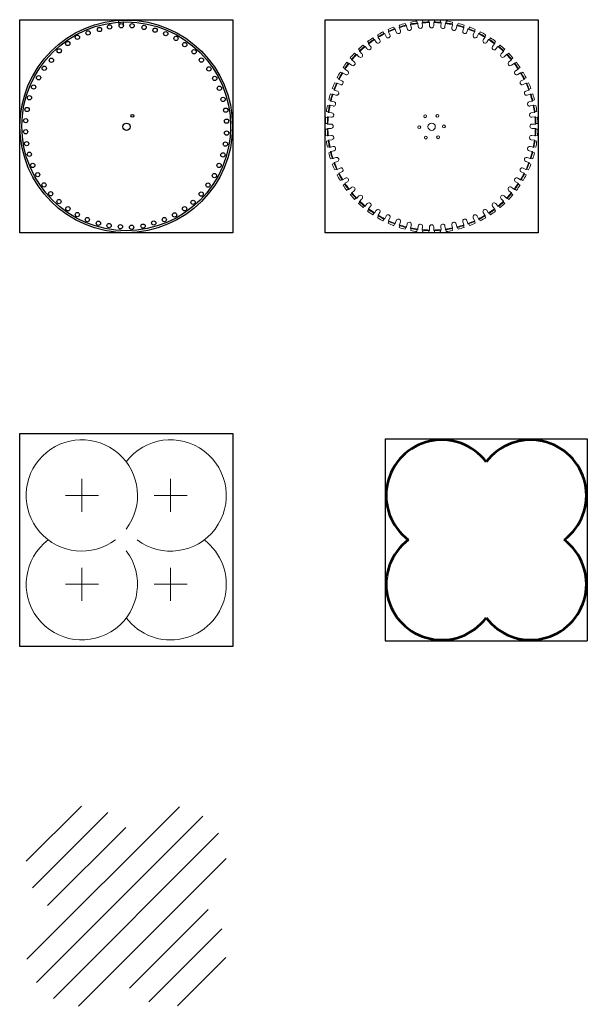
# Model space of a CAD drawing. Header units: millimetres. Extents: x 1484 to 3387, y -459 to 979.
# Drawn here: x 2612 to 3387, y -367 to 979 of the extents above; entities that cross this region are included whole.
import ezdxf

# ---------------------------------------------------------------- set-up
doc = ezdxf.new("R2010")
doc.units = ezdxf.units.MM
doc.layers.add('ff', color=7, linetype='Continuous', plot=False)
picture_1 = doc.add_image_def('image1.jpg', size_in_pixel=(1199, 1200))

msp = doc.modelspace()

# ---------------------------------------------------------------- hatches: boundary and pattern name
at = {"lineweight": 25, "true_color": 0x00aaa7}
h = msp.add_hatch(dxfattribs=at)
h.set_pattern_fill('ANSI31', color=134, scale=10)
h.set_pattern_definition([(45, (0, -500), (-22.45064, 22.45064), [])])
h.paths.add_polyline_path([(2757.3, -124.1, -0.335401), (2757.3, -215.8, -0.335401), (2757.3, -124.1, 1.148686), (2650.9, -230.6, -0.335401), (2742.5, -230.6, -0.335401), (2650.9, -230.6, 1.148686), (2757.3, -337, -0.335401), (2757.3, -245.4, -0.335401), (2757.3, -337, 1.148686), (2863.8, -230.6, -0.335401), (2772.1, -230.6, -0.335401), (2863.8, -230.6, 1.148686)])
h.paths.add_polyline_path([(2757.3, -124.1, 0.335401), (2757.3, -215.8, 0.335401)], flags=17)
h.paths.add_polyline_path([(2650.9, -230.6, 0.335401), (2742.5, -230.6, 0.335401)], flags=17)
h.paths.add_polyline_path([(2757.3, -245.4, 0.335401), (2757.3, -337, 0.335401)], flags=17)
h.paths.add_polyline_path([(2863.8, -230.6, 0.335401), (2772.1, -230.6, 0.335401)], flags=17)

# ---------------------------------------------------------------- linework, layer by layer
at = {"color": 1}
for points in [[(2747, 976), (2747, 979)], [(2747.5, 971.1), (2747.5, 975.5)], [(2753.4, 971.1), (2753.4, 975.5)]]:
    msp.add_lwpolyline(points, dxfattribs=at)
at = {"color": 122, "lineweight": 9, "true_color": 0x16e0a3}
for points in [[(3129.9, 972), (3130.7, 969.5)], [(3138.1, 974.3), (3138.8, 971.9)], [(3140.7, 967.1), (3139.8, 971.2)], [(3146.5, 968.4), (3145.5, 972.5)], [(3145.7, 976), (3146.2, 973.6)], [(3154.1, 977.5), (3154.4, 975)], [(3155.9, 970), (3155.4, 974.2)], [(3161.7, 970.6), (3161.2, 974.9)], [(3161.8, 978.3), (3162, 975.8)], [(3170.3, 978.8), (3170.4, 976.3)], [(3171.2, 971.1), (3171.2, 975.4)], [(3177.1, 971.1), (3177.1, 975.4)], [(3178, 978.8), (3177.9, 976.3)], [(3186.5, 978.3), (3186.3, 975.8)], [(3186.6, 970.6), (3187.1, 974.9)], [(3192.4, 970), (3192.9, 974.2)], [(3194.2, 977.5), (3193.9, 975)], [(3201.8, 968.4), (3202.8, 972.5)], [(3202.6, 976), (3202.2, 973.6)], [(3207.6, 967.1), (3208.5, 971.2)], [(3210.2, 974.3), (3209.5, 971.9)], [(3218.4, 971.9), (3217.6, 969.5)], [(3100.3, 958.6), (3101.6, 956.5)], [(3107.8, 962.8), (3108.9, 960.5)], [(3111.9, 956.3), (3110.1, 960.2)], [(3114.7, 966.1), (3115.8, 963.8)], [(3117.2, 958.8), (3115.4, 962.7)], [(3122.6, 969.4), (3123.5, 967)], [(3126, 962.5), (3124.6, 966.5)], [(3131.6, 964.4), (3130.2, 968.5)], [(3216.7, 964.4), (3218.2, 968.5)], [(3222.3, 962.5), (3223.7, 966.5)], [(3225.7, 969.4), (3224.8, 967)], [(3231.1, 958.8), (3232.9, 962.7)], [(3233.6, 966.1), (3232.5, 963.8)], [(3236.4, 956.3), (3238.2, 960.2)], [(3240.5, 962.8), (3239.4, 960.5)], [(3248, 958.6), (3246.7, 956.5)], [(3080.8, 944.8), (3082.4, 942.8)], [(3086.3, 939.4), (3083.6, 942.7)], [(3086.8, 949.6), (3088.3, 947.6)], [(3090.8, 943), (3088.2, 946.4)], [(3093.8, 954.5), (3095.2, 952.4)], [(3098.6, 948.5), (3096.3, 952.2)], [(3103.6, 951.7), (3101.3, 955.3)], [(3244.7, 951.7), (3247, 955.3)], [(3249.7, 948.5), (3252, 952.2)], [(3254.5, 954.5), (3253.1, 952.4)], [(3257.5, 943), (3260.1, 946.4)], [(3261.5, 949.6), (3260, 947.6)], [(3262, 939.4), (3264.7, 942.7)], [(3267.5, 944.8), (3265.9, 942.8)], [(3068.9, 933.6), (3070.8, 931.9)], [(3075, 928.9), (3072, 931.9)], [(3074.4, 939.1), (3076.1, 937.2)], [(3079.1, 933), (3076.1, 936)], [(3269.2, 933), (3272.2, 936)], [(3273.9, 939.1), (3272.2, 937.2)], [(3273.3, 928.9), (3276.3, 931.9)], [(3279.4, 933.6), (3277.5, 931.9)], [(3058.4, 921.2), (3060.4, 919.7)], [(3065, 917.2), (3061.6, 919.8)], [(3063.2, 927.3), (3065.2, 925.6)], [(3068.6, 921.7), (3065.3, 924.4)], [(3279.7, 921.7), (3283, 924.4)], [(3285.1, 927.2), (3283.1, 925.6)], [(3283.3, 917.2), (3286.7, 919.8)], [(3289.9, 921.2), (3287.9, 919.7)], [(3049.4, 907.7), (3051.5, 906.4)], [(3056.4, 904.4), (3052.7, 906.7)], [(3053.5, 914.2), (3055.6, 912.8)], [(3059.5, 909.4), (3055.8, 911.7)], [(3288.8, 909.4), (3292.5, 911.7)], [(3292, 904.4), (3295.6, 906.7)], [(3294.8, 914.2), (3292.7, 912.8)], [(3298.9, 907.7), (3296.8, 906.4)], [(3041.9, 893.3), (3044.2, 892.2)], [(3045.2, 900.2), (3047.5, 899.1)], [(3049.2, 890.8), (3045.3, 892.7)], [(3051.7, 896.1), (3047.9, 897.9)], [(3296.6, 896.1), (3300.4, 897.9)], [(3299.1, 890.8), (3303, 892.7)], [(3303.1, 900.2), (3300.8, 899.1)], [(3306.4, 893.3), (3304.1, 892.2)], [(3036.1, 878.1), (3038.5, 877.3)], [(3038.6, 885.4), (3041, 884.5)], [(3043.6, 876.4), (3039.5, 877.9)], [(3045.5, 882), (3041.5, 883.4)], [(3302.8, 882), (3306.8, 883.4)], [(3304.7, 876.4), (3308.8, 877.9)], [(3309.7, 885.4), (3307.3, 884.5)], [(3312.2, 878.1), (3309.8, 877.3)], [(3032, 862.4), (3034.5, 861.9)], [(3033.7, 869.9), (3036.1, 869.2)], [(3039.7, 861.6), (3035.5, 862.5)], [(3041, 867.3), (3036.8, 868.2)], [(3307.3, 867.3), (3311.5, 868.2)], [(3308.6, 861.6), (3312.8, 862.5)], [(3314.6, 869.9), (3312.2, 869.2)], [(3316.3, 862.3), (3313.8, 861.9)], [(3030.5, 853.9), (3033.1, 853.6)], [(3038.1, 852.1), (3033.8, 852.6)], [(3310.2, 852.1), (3314.5, 852.6)], [(3317.8, 853.9), (3315.3, 853.6)], [(3029.2, 837.7), (3031.7, 837.6)], [(3029.7, 846.3), (3032.2, 846)], [(3036.9, 836.8), (3032.6, 836.8)], [(3037.4, 846.3), (3033.1, 846.8)], [(3310.9, 846.3), (3315.2, 846.8)], [(3311.4, 836.8), (3315.7, 836.8)], [(3318.6, 846.3), (3316.1, 846)], [(3319.1, 837.7), (3316.6, 837.6)], [(3029.2, 830), (3031.7, 830.1)], [(3029.7, 821.5), (3032.2, 821.7)], [(3036.9, 830.9), (3032.6, 830.9)], [(3311.4, 830.9), (3315.7, 830.9)], [(3318.6, 821.5), (3316.1, 821.7)], [(3319.1, 830), (3316.6, 830.1)], [(3030.5, 813.8), (3033.1, 814.1)], [(3037.4, 821.4), (3033.1, 820.9)], [(3038.1, 815.6), (3033.8, 815.1)], [(3310.2, 815.6), (3314.5, 815.1)], [(3310.9, 821.4), (3315.2, 820.9)], [(3317.8, 813.8), (3315.3, 814.1)], [(3032, 805.4), (3034.5, 805.9)], [(3033.7, 797.8), (3036.1, 798.5)], [(3039.7, 806.2), (3035.5, 805.2)], [(3041, 800.5), (3036.8, 799.5)], [(3307.3, 800.5), (3311.5, 799.5)], [(3308.6, 806.2), (3312.8, 805.2)], [(3314.6, 797.8), (3312.2, 798.5)], [(3316.3, 805.4), (3313.8, 805.9)], [(3036.1, 789.6), (3038.5, 790.4)], [(3038.6, 782.3), (3041, 783.2)], [(3043.6, 791.3), (3039.5, 789.9)], [(3045.5, 785.8), (3041.5, 784.3)], [(3302.8, 785.8), (3306.8, 784.3)], [(3304.7, 791.3), (3308.8, 789.9)], [(3309.7, 782.3), (3307.3, 783.2)], [(3312.2, 789.6), (3309.8, 790.4)], [(3041.9, 774.4), (3044.2, 775.5)], [(3045.2, 767.5), (3047.5, 768.6)], [(3049.2, 776.9), (3045.3, 775.1)], [(3051.7, 771.7), (3047.9, 769.8)], [(3296.6, 771.7), (3300.4, 769.8)], [(3299.1, 776.9), (3303, 775.1)], [(3303.1, 767.5), (3300.8, 768.6)], [(3306.4, 774.4), (3304.1, 775.5)], [(3049.4, 760), (3051.5, 761.3)], [(3056.4, 763.3), (3052.7, 761)], [(3053.5, 753.5), (3055.6, 754.9)], [(3059.5, 758.3), (3055.8, 756.1)], [(3288.8, 758.3), (3292.5, 756.1)], [(3292, 763.3), (3295.6, 761)], [(3294.8, 753.5), (3292.7, 754.9)], [(3298.9, 760), (3296.8, 761.3)], [(3058.4, 746.5), (3060.4, 748)], [(3065, 750.5), (3061.6, 747.9)], [(3063.2, 740.5), (3065.2, 742.1)], [(3068.6, 746), (3065.3, 743.3)], [(3279.7, 746), (3283, 743.3)], [(3285.1, 740.5), (3283.1, 742.1)], [(3283.3, 750.5), (3286.7, 747.9)], [(3289.9, 746.5), (3287.9, 748)], [(3068.9, 734.1), (3070.8, 735.8)], [(3075, 738.9), (3072, 735.8)], [(3074.4, 728.6), (3076.1, 730.5)], [(3079.1, 734.7), (3076.1, 731.7)], [(3086.3, 728.3), (3083.6, 725)], [(3262, 728.3), (3264.7, 725)], [(3269.2, 734.7), (3272.2, 731.7)], [(3273.9, 728.6), (3272.2, 730.5)], [(3273.3, 738.9), (3276.3, 735.8)], [(3279.4, 734.1), (3277.5, 735.8)], [(3080.8, 722.9), (3082.4, 724.9)], [(3086.8, 718.1), (3088.3, 720.1)], [(3090.8, 724.7), (3088.2, 721.3)], [(3093.8, 713.2), (3095.2, 715.3)], [(3098.6, 719.2), (3096.3, 715.5)], [(3103.6, 716.1), (3101.3, 712.4)], [(3244.7, 716.1), (3247, 712.4)], [(3249.7, 719.2), (3252, 715.5)], [(3254.5, 713.2), (3253.1, 715.3)], [(3257.5, 724.7), (3260.1, 721.3)], [(3261.5, 718.1), (3260, 720.1)], [(3267.5, 722.9), (3265.9, 724.9)], [(3100.3, 709.1), (3101.6, 711.3)], [(3107.8, 704.9), (3108.9, 707.2)], [(3111.9, 711.4), (3110.1, 707.6)], [(3114.7, 701.6), (3115.8, 703.9)], [(3117.2, 708.9), (3115.4, 705)], [(3122.6, 698.3), (3123.5, 700.7)], [(3126, 705.2), (3124.6, 701.2)], [(3131.6, 703.3), (3130.2, 699.2)], [(3140.7, 700.7), (3139.8, 696.5)], [(3207.6, 700.7), (3208.5, 696.5)], [(3216.7, 703.3), (3218.2, 699.2)], [(3222.3, 705.2), (3223.7, 701.2)], [(3225.7, 698.3), (3224.8, 700.7)], [(3231.1, 708.9), (3232.9, 705)], [(3233.6, 701.6), (3232.5, 703.9)], [(3236.4, 711.4), (3238.2, 707.6)], [(3240.5, 704.9), (3239.4, 707.2)], [(3248, 709.1), (3246.7, 711.3)], [(3129.9, 695.8), (3130.7, 698.2)], [(3138.1, 693.4), (3138.8, 695.9)], [(3146.5, 699.4), (3145.5, 695.2)], [(3145.7, 691.7), (3146.2, 694.2)], [(3154.1, 690.2), (3154.4, 692.8)], [(3155.9, 697.8), (3155.4, 693.5)], [(3161.7, 697.1), (3161.2, 692.8)], [(3161.8, 689.4), (3162, 691.9)], [(3170.3, 688.9), (3170.4, 691.4)], [(3171.2, 696.6), (3171.2, 692.3)], [(3177.1, 696.6), (3177.1, 692.3)], [(3178, 688.9), (3177.9, 691.4)], [(3186.5, 689.4), (3186.3, 691.9)], [(3186.6, 697.1), (3187.1, 692.8)], [(3192.4, 697.8), (3192.9, 693.5)], [(3194.2, 690.3), (3193.9, 692.8)], [(3201.8, 699.4), (3202.8, 695.2)], [(3202.6, 691.7), (3202.2, 694.2)], [(3210.2, 693.4), (3209.5, 695.9)], [(3218.4, 695.8), (3217.6, 698.2)]]:
    msp.add_lwpolyline(points, dxfattribs=at)
at = {"color": 122, "lineweight": 5, "true_color": 0x16e0a3}
for points in [[(2696.7, 352.5), (2696.7, 307.5)], [(2817.9, 352.5), (2817.9, 307.5)], [(2719.2, 330), (2674.2, 330)], [(2840.4, 330), (2795.4, 330)], [(2696.7, 231.3), (2696.7, 186.3)], [(2817.9, 231.3), (2817.9, 186.3)], [(2719.2, 208.8), (2674.2, 208.8)], [(2840.4, 208.8), (2795.4, 208.8)]]:
    msp.add_lwpolyline(points, dxfattribs=at)
at = {"color": 5, "true_color": 0x0000ff}
msp.add_circle((2757.3, 833.8), 145.1, dxfattribs=at)
at = {"color": 1}
for centre, radius in [((2757.3, 833.9), 142.5), ((2734.5, 969.6), 2.93), ((2750.4, 971.1), 2.93), ((2765.3, 971.1), 2.93), ((2781.6, 968.8), 2.93), ((2690.7, 955.4), 2.93), ((2705.2, 961.3), 2.93), ((2720.8, 966), 2.93), ((2796.7, 965.1), 2.93), ((2811.3, 960.3), 2.93), ((2825.2, 953.9), 2.93), ((2677.4, 946.9), 2.93), ((2837.2, 945.4), 2.93), ((2665.8, 936.9), 2.93), ((2849.9, 935.7), 2.93), ((2645.4, 913.1), 2.93), ((2655.2, 924.1), 2.93), ((2860, 924.2), 2.93), ((2637.7, 900.2), 2.93), ((2870.2, 912.2), 2.93), ((2878.1, 899.3), 2.93), ((2630.8, 887.5), 2.93), ((2884.5, 885.8), 2.93), ((2625.2, 872.8), 2.93), ((2889.5, 870.6), 2.93), ((2621.9, 856.8), 2.93), ((2765.7, 848.1), 1.95), ((2893.2, 855.9), 2.93), ((2620, 841.6), 2.93), ((2757.7, 833.3), 5), ((2894.3, 840.9), 2.93), ((2620, 826.5), 2.93), ((2894.3, 824.7), 2.93), ((2621.3, 810.2), 2.93), ((2892.6, 809.6), 2.93), ((2625, 795.7), 2.93), ((2889.3, 794.8), 2.93), ((2629.6, 780.5), 2.93), ((2884.1, 780.5), 2.93), ((2636.4, 767.9), 2.93), ((2877.6, 766.6), 2.93), ((2645, 753.9), 2.93), ((2868.9, 753.7), 2.93), ((2654.1, 741.9), 2.93), ((2859.6, 741.4), 2.93), ((2665.5, 731.1), 2.93), ((2848.6, 730.1), 2.93), ((2677.6, 721.3), 2.93), ((2690.5, 713.4), 2.93), ((2823.3, 713), 2.93), ((2837, 721.3), 2.93), ((2704.2, 706.5), 2.93), ((2719.3, 701.5), 2.93), ((2733.9, 698.4), 2.93), ((2780.2, 697.6), 2.93), ((2794.8, 701.9), 2.93), ((2809.3, 706.5), 2.93), ((2749.3, 696.7), 2.93), ((2764.6, 696.1), 2.93)]:
    msp.add_circle(centre, radius, dxfattribs=at)
at = {"color": 122, "lineweight": 9, "true_color": 0x16e0a3}
for centre, radius in [((3165.3, 847.6), 1.95), ((3182.1, 848.1), 1.95), ((3174.2, 833.3), 5), ((3191, 833.8), 1.95), ((3157.3, 832.7), 1.95), ((3166.2, 818.4), 1.95), ((3183, 818.9), 1.95)]:
    msp.add_circle(centre, radius, dxfattribs=at)
at = {"color": 1}
for centre, start, end in [((2747, 975.5), 0, 94.14), ((2753.9, 975.5), 85.86, 180)]:
    msp.add_arc(centre, 0.5, start, end, dxfattribs=at)
at = {"color": 122, "lineweight": 9, "true_color": 0x16e0a3}
for centre, radius, start, end in [((3174.2, 833.8), 145.1, 104.4043, 107.7817), ((3174.2, 833.9), 141.6, 104.0414, 108.1015), ((3130.9, 968.7), 0.835, 107.4273, 199.2857), ((3174.2, 833.9), 142.5, 104.381, 107.7618), ((3139, 971.1), 0.835, 12.8571, 104.7155), ((3174.2, 833.9), 141.6, 97.6128, 101.6729), ((3146.3, 972.7), 0.835, 100.9987, 192.8571), ((3174.2, 833.8), 145.1, 97.9758, 101.3531), ((3174.2, 833.9), 142.5, 97.9525, 101.3332), ((3154.6, 974.1), 0.835, 6.4286, 98.287), ((3158.8, 970.3), 2.93, 186.4286, 6.4286), ((3162, 975), 0.835, 94.5702, 186.4286), ((3174.2, 833.9), 141.6, 91.1842, 95.2444), ((3174.2, 833.8), 145.1, 91.5472, 94.9245), ((3174.2, 833.9), 142.5, 91.5239, 94.9047), ((3170.4, 975.4), 0.835, 360, 91.8584), ((3174.2, 971.1), 2.93, 180, 0), ((3177.9, 975.4), 0.835, 88.1416, 180), ((3174.2, 833.9), 141.6, 84.7556, 88.8158), ((3174.2, 833.9), 142.5, 85.0953, 88.4761), ((3174.2, 833.8), 145.1, 85.1186, 88.496), ((3186.3, 975), 0.835, 353.5714, 85.4298), ((3189.5, 970.3), 2.93, 173.5714, 353.5714), ((3193.7, 974.1), 0.835, 81.713, 173.5714), ((3174.2, 833.9), 141.6, 78.3271, 82.3872), ((3174.2, 833.9), 142.5, 78.6668, 82.0475), ((3174.2, 833.8), 145.1, 78.6901, 82.0674), ((3202, 972.7), 0.835, 347.1429, 79.0013), ((3209.3, 971.1), 0.835, 75.2845, 167.1429), ((3174.2, 833.9), 141.6, 71.8985, 75.9586), ((3174.2, 833.9), 142.5, 72.2382, 75.619), ((3174.2, 833.8), 145.1, 72.2615, 75.6388), ((3217.4, 968.7), 0.835, 340.7143, 72.5727), ((3174.2, 833.8), 145.1, 117.2615, 120.6388), ((3102, 955.7), 0.835, 120.2845, 212.1429), ((3174.2, 833.9), 141.6, 116.8985, 120.9586), ((3174.2, 833.9), 142.5, 117.2382, 120.619), ((3109.3, 959.8), 0.835, 25.7143, 117.5727), ((3114.6, 957.5), 2.93, 205.7143, 25.7143), ((3174.2, 833.8), 145.1, 110.8329, 114.2103), ((3174.2, 833.9), 141.6, 110.4699, 114.5301), ((3116.1, 963.1), 0.835, 113.8559, 205.7143), ((3174.2, 833.9), 142.5, 110.8096, 114.1904), ((3123.8, 966.3), 0.835, 19.2857, 111.1441), ((3128.8, 963.4), 2.93, 199.2857, 19.2857), ((3143.6, 967.7), 2.93, 192.8571, 12.8571), ((3204.7, 967.7), 2.93, 167.1429, 347.1429), ((3219.5, 963.4), 2.93, 160.7143, 340.7143), ((3224.5, 966.3), 0.835, 68.8559, 160.7143), ((3174.2, 833.9), 141.6, 65.4699, 69.5301), ((3174.2, 833.9), 142.5, 65.8096, 69.1904), ((3174.2, 833.8), 145.1, 65.8329, 69.2103), ((3233.7, 957.5), 2.93, 154.2857, 334.2857), ((3232.2, 963.1), 0.835, 334.2857, 66.1441), ((3239, 959.8), 0.835, 62.4273, 154.2857), ((3174.2, 833.9), 141.6, 59.0414, 63.1015), ((3174.2, 833.9), 142.5, 59.381, 62.7618), ((3174.2, 833.8), 145.1, 59.4043, 62.7817), ((3246.3, 955.7), 0.835, 327.8571, 59.7155), ((3174.2, 833.8), 145.1, 130.1186, 133.496), ((3174.2, 833.9), 142.5, 130.0953, 133.4761), ((3174.2, 833.9), 141.6, 129.7556, 133.8158), ((3082.9, 942.2), 0.835, 38.5714, 130.4298), ((3088.6, 941.2), 2.93, 218.5714, 38.5714), ((3174.2, 833.8), 145.1, 123.6901, 127.0674), ((3088.8, 946.9), 0.835, 126.713, 218.5714), ((3174.2, 833.9), 141.6, 123.3271, 127.3872), ((3174.2, 833.9), 142.5, 123.6668, 127.0475), ((3095.6, 951.7), 0.835, 32.1429, 124.0013), ((3101.1, 950.1), 2.93, 212.1429, 32.1429), ((3247.2, 950.1), 2.93, 147.8571, 327.8571), ((3252.7, 951.7), 0.835, 55.9987, 147.8571), ((3174.2, 833.9), 141.6, 52.6128, 56.6729), ((3174.2, 833.9), 142.5, 52.9525, 56.3332), ((3174.2, 833.8), 145.1, 52.9758, 56.3531), ((3259.7, 941.2), 2.93, 141.4286, 321.4286), ((3259.5, 946.9), 0.835, 321.4286, 53.287), ((3265.4, 942.2), 0.835, 49.5702, 141.4286), ((3174.2, 833.9), 141.6, 46.1842, 50.2444), ((3174.2, 833.9), 142.5, 46.5239, 49.9047), ((3174.2, 833.8), 145.1, 46.5472, 49.9245), ((3174.2, 833.9), 145.1, 136.5472, 139.9245), ((3174.2, 833.9), 142.5, 136.5239, 139.9047), ((3174.2, 833.9), 141.6, 136.1842, 140.2444), ((3071.4, 931.3), 0.835, 45, 136.8584), ((3077.1, 930.9), 2.93, 225, 45), ((3076.7, 936.6), 0.835, 133.1416, 225), ((3271.2, 930.9), 2.93, 135, 315), ((3271.6, 936.6), 0.835, 315, 46.8584), ((3276.9, 931.3), 0.835, 43.1416, 135), ((3174.2, 833.9), 141.6, 39.7556, 43.8158), ((3174.2, 833.9), 142.5, 40.0953, 43.4761), ((3174.1, 833.8), 145.1, 40.1186, 43.496), ((3174.2, 833.9), 145.1, 142.9758, 146.3531), ((3174.2, 833.9), 142.5, 142.9525, 146.3332), ((3174.2, 833.9), 141.6, 142.6128, 146.6729), ((3061.1, 919.2), 0.835, 51.4286, 143.287), ((3065.8, 925.1), 0.835, 139.5702, 231.4286), ((3066.8, 919.5), 2.93, 231.4286, 51.4286), ((3281.5, 919.5), 2.93, 128.5714, 308.5714), ((3282.5, 925.1), 0.835, 308.5714, 40.4298), ((3287.2, 919.2), 0.835, 36.713, 128.5714), ((3174.2, 833.9), 141.6, 33.3271, 37.3872), ((3174.2, 833.9), 142.5, 33.6668, 37.0475), ((3174.1, 833.8), 145.1, 33.6901, 37.0674), ((3174.2, 833.9), 145.1, 149.4043, 152.7817), ((3174.2, 833.9), 142.5, 149.381, 152.7618), ((3174.2, 833.9), 141.6, 149.0414, 153.1015), ((3052.3, 906), 0.835, 57.8571, 149.7155), ((3056.3, 912.4), 0.835, 145.9987, 237.8571), ((3057.9, 906.9), 2.93, 237.8571, 57.8571), ((3290.4, 906.9), 2.93, 122.1429, 302.1429), ((3292, 912.4), 0.835, 302.1429, 34.0013), ((3296, 906), 0.835, 30.2845, 122.1429), ((3174.2, 833.9), 141.6, 26.8985, 30.9586), ((3174.2, 833.9), 142.5, 27.2382, 30.619), ((3174.1, 833.8), 145.1, 27.2615, 30.6388), ((3174.2, 833.9), 145.1, 155.8329, 159.2103), ((3174.2, 833.9), 142.5, 155.8096, 159.1904), ((3174.2, 833.9), 141.6, 155.4699, 159.5301), ((3045, 891.9), 0.835, 64.2857, 156.1441), ((3048.2, 898.7), 0.835, 152.4273, 244.2857), ((3050.5, 893.4), 2.93, 244.2857, 64.2857), ((3297.8, 893.4), 2.93, 115.7143, 295.7143), ((3300.1, 898.7), 0.835, 295.7143, 27.5727), ((3174.2, 833.9), 141.6, 20.4699, 24.5301), ((3303.3, 891.9), 0.835, 23.8559, 115.7143), ((3174.2, 833.9), 142.5, 20.8096, 24.1904), ((3174.1, 833.8), 145.1, 20.8329, 24.2103), ((3174.2, 833.9), 145.1, 162.2615, 165.6388), ((3174.2, 833.9), 142.5, 162.2382, 165.619), ((3174.2, 833.9), 141.6, 161.8985, 165.9586), ((3039.3, 877.1), 0.835, 70.7143, 162.5727), ((3041.8, 884.2), 0.835, 158.8559, 250.7143), ((3044.6, 879.2), 2.93, 250.7143, 70.7143), ((3303.7, 879.2), 2.93, 109.2857, 289.2857), ((3306.6, 884.2), 0.835, 289.2857, 21.1441), ((3174.2, 833.9), 141.6, 14.0414, 18.1015), ((3309, 877.1), 0.835, 17.4273, 109.2857), ((3174.2, 833.9), 142.5, 14.381, 17.7618), ((3174.1, 833.8), 145.1, 14.4043, 17.7817), ((3174.2, 833.9), 145.1, 168.6901, 172.0674), ((3174.2, 833.9), 142.5, 168.6668, 172.0475), ((3174.2, 833.9), 141.6, 168.3271, 172.3872), ((3035.3, 861.7), 0.835, 77.1429, 169.0013), ((3037, 869), 0.835, 165.2845, 257.1429), ((3040.3, 864.4), 2.93, 257.1429, 77.1429), ((3308, 864.4), 2.93, 102.8571, 282.8571), ((3311.4, 869), 0.835, 282.8571, 14.7155), ((3313, 861.7), 0.835, 10.9987, 102.8571), ((3174.2, 833.9), 141.6, 7.6128, 11.6729), ((3174.2, 833.9), 142.5, 7.9525, 11.3332), ((3174.1, 833.8), 145.1, 7.9758, 11.3531), ((3033.9, 853.4), 0.835, 171.713, 263.5714), ((3037.7, 849.2), 2.93, 263.5714, 83.5714), ((3310.6, 849.2), 2.93, 96.4286, 276.4286), ((3314.4, 853.4), 0.835, 276.4286, 8.287), ((3174.2, 833.9), 145.1, 175.1186, 178.496), ((3174.2, 833.9), 142.5, 175.0953, 178.4761), ((3032.6, 837.6), 0.835, 178.1416, 270), ((3033, 846), 0.835, 83.5714, 175.4298), ((3174.2, 833.9), 141.6, 174.7556, 178.8158), ((3036.9, 833.9), 2.93, 270, 90), ((3311.4, 833.9), 2.93, 90, 270), ((3174.2, 833.9), 141.6, 1.1842, 5.2444), ((3315.3, 846), 0.835, 4.5702, 96.4286), ((3315.7, 837.6), 0.835, 270, 1.8584), ((3174.2, 833.9), 142.5, 1.5239, 4.9047), ((3174.1, 833.8), 145.1, 1.5472, 4.9245), ((3174.2, 833.9), 145.1, 181.5472, 184.9245), ((3032.6, 830.1), 0.835, 90, 181.8584), ((3174.2, 833.9), 142.5, 181.5239, 184.9047), ((3033, 821.7), 0.835, 184.5702, 276.4286), ((3174.2, 833.9), 141.6, 181.1842, 185.2444), ((3037.7, 818.5), 2.93, 276.4286, 96.4286), ((3310.6, 818.5), 2.93, 83.5714, 263.5714), ((3174.2, 833.9), 141.6, 354.7556, 358.8158), ((3315.3, 821.7), 0.835, 263.5714, 355.4298), ((3315.7, 830.1), 0.835, 358.1416, 90), ((3174.2, 833.9), 142.5, 355.0953, 358.4761), ((3174.1, 833.8), 145.1, 355.1186, 358.496), ((3174.2, 833.9), 145.1, 187.9758, 191.3531), ((3033.9, 814.3), 0.835, 96.4286, 188.287), ((3174.2, 833.9), 142.5, 187.9525, 191.3332), ((3174.2, 833.9), 141.6, 187.6128, 191.6729), ((3174.2, 833.9), 141.6, 348.3271, 352.3872), ((3174.2, 833.9), 142.5, 348.6668, 352.0475), ((3314.4, 814.3), 0.835, 351.713, 83.5714), ((3174.1, 833.8), 145.1, 348.6901, 352.0674), ((3174.2, 833.9), 145.1, 194.4043, 197.7817), ((3035.3, 806), 0.835, 190.9987, 282.8571), ((3037, 798.7), 0.835, 102.8571, 194.7155), ((3174.2, 833.9), 142.5, 194.381, 197.7618), ((3174.2, 833.9), 141.6, 194.0414, 198.1015), ((3040.3, 803.3), 2.93, 282.8571, 102.8571), ((3308, 803.3), 2.93, 77.1429, 257.1429), ((3174.2, 833.9), 141.6, 341.8985, 345.9586), ((3174.2, 833.9), 142.5, 342.2382, 345.619), ((3311.4, 798.7), 0.835, 345.2845, 77.1429), ((3174.1, 833.8), 145.1, 342.2615, 345.6388), ((3313, 806), 0.835, 257.1429, 349.0013), ((3039.3, 790.6), 0.835, 197.4273, 289.2857), ((3174.2, 833.9), 145.1, 200.8329, 204.2103), ((3041.8, 783.5), 0.835, 109.2857, 201.1441), ((3174.2, 833.9), 142.5, 200.8096, 204.1904), ((3174.2, 833.9), 141.6, 200.4699, 204.5301), ((3044.6, 788.5), 2.93, 289.2857, 109.2857), ((3303.7, 788.5), 2.93, 70.7143, 250.7143), ((3174.2, 833.9), 141.6, 335.4699, 339.5301), ((3174.2, 833.9), 142.5, 335.8096, 339.1904), ((3174.1, 833.8), 145.1, 335.8329, 339.2103), ((3306.6, 783.5), 0.835, 338.8559, 70.7143), ((3309, 790.6), 0.835, 250.7143, 342.5727), ((3045, 775.8), 0.835, 203.8559, 295.7143), ((3048.2, 769), 0.835, 115.7143, 207.5727), ((3174.2, 833.9), 142.5, 207.2382, 210.619), ((3174.2, 833.9), 141.6, 206.8985, 210.9586), ((3050.5, 774.3), 2.93, 295.7143, 115.7143), ((3297.8, 774.3), 2.93, 64.2857, 244.2857), ((3174.2, 833.9), 141.6, 329.0414, 333.1015), ((3174.2, 833.9), 142.5, 329.381, 332.7618), ((3300.1, 769), 0.835, 332.4273, 64.2857), ((3303.3, 775.8), 0.835, 244.2857, 336.1441), ((3174.2, 833.9), 145.1, 207.2615, 210.6388), ((3052.3, 761.7), 0.835, 210.2845, 302.1429), ((3056.3, 755.3), 0.835, 122.1429, 214.0013), ((3174.2, 833.9), 142.5, 213.6668, 217.0475), ((3174.2, 833.9), 141.6, 213.3271, 217.3872), ((3057.9, 760.8), 2.93, 302.1429, 122.1429), ((3174.2, 833.9), 141.6, 322.6128, 326.6729), ((3290.4, 760.8), 2.93, 57.8571, 237.8571), ((3174.2, 833.9), 142.5, 322.9525, 326.3332), ((3292, 755.3), 0.835, 325.9987, 57.8571), ((3296, 761.7), 0.835, 237.8571, 329.7155), ((3174.1, 833.8), 145.1, 329.4043, 332.7817), ((3174.2, 833.9), 145.1, 213.6901, 217.0674), ((3061.1, 748.5), 0.835, 216.713, 308.5714), ((3066.8, 748.3), 2.93, 308.5714, 128.5714), ((3065.8, 742.6), 0.835, 128.5714, 220.4298), ((3174.2, 833.9), 142.5, 220.0953, 223.4761), ((3174.2, 833.9), 141.6, 219.7556, 223.8158), ((3174.2, 833.9), 141.6, 316.1842, 320.2444), ((3174.2, 833.9), 142.5, 316.5239, 319.9047), ((3281.5, 748.3), 2.93, 51.4286, 231.4286), ((3282.5, 742.6), 0.835, 319.5702, 51.4286), ((3287.2, 748.5), 0.835, 231.4286, 323.287), ((3174.1, 833.8), 145.1, 322.9758, 326.3531), ((3174.2, 833.9), 145.1, 220.1186, 223.496), ((3071.4, 736.4), 0.835, 223.1416, 315), ((3174.2, 833.9), 145.1, 226.5472, 229.9245), ((3077.1, 736.8), 2.93, 315, 135), ((3076.7, 731.1), 0.835, 135, 226.8584), ((3174.2, 833.9), 141.6, 226.1842, 230.2444), ((3174.2, 833.9), 142.5, 226.5239, 229.9047), ((3088.6, 726.5), 2.93, 321.4286, 141.4286), ((3259.7, 726.5), 2.93, 38.5714, 218.5714), ((3174.2, 833.9), 141.6, 309.7556, 313.8158), ((3174.2, 833.9), 142.5, 310.0953, 313.4761), ((3174.1, 833.9), 145.1, 310.1186, 313.496), ((3271.2, 736.8), 2.93, 45, 225), ((3271.6, 731.1), 0.835, 313.1416, 45), ((3276.9, 736.4), 0.835, 225, 316.8584), ((3174.1, 833.9), 145.1, 316.5472, 319.9245), ((3082.9, 725.5), 0.835, 229.5702, 321.4286), ((3174.1, 833.9), 145.1, 232.9758, 236.3531), ((3088.8, 720.8), 0.835, 141.4286, 233.287), ((3174.2, 833.9), 141.6, 232.6128, 236.6729), ((3174.2, 833.9), 142.5, 232.9525, 236.3332), ((3095.6, 716), 0.835, 235.9987, 327.8571), ((3101.1, 717.6), 2.93, 327.8571, 147.8571), ((3247.2, 717.6), 2.93, 32.1429, 212.1429), ((3174.2, 833.9), 141.6, 303.3271, 307.3872), ((3252.7, 716), 0.835, 212.1429, 304.0013), ((3174.2, 833.9), 142.5, 303.6668, 307.0475), ((3174.1, 833.9), 145.1, 303.6901, 307.0674), ((3259.5, 720.8), 0.835, 306.713, 38.5714), ((3265.4, 725.5), 0.835, 218.5714, 310.4298), ((3174.1, 833.9), 145.1, 239.4043, 242.7817), ((3102, 712), 0.835, 147.8571, 239.7155), ((3174.2, 833.9), 141.6, 239.0414, 243.1015), ((3174.2, 833.9), 142.5, 239.381, 242.7618), ((3109.3, 707.9), 0.835, 242.4273, 334.2857), ((3114.6, 710.2), 2.93, 334.2857, 154.2857), ((3174.1, 833.9), 145.1, 245.8329, 249.2103), ((3174.2, 833.9), 141.6, 245.4699, 249.5301), ((3116.1, 704.7), 0.835, 154.2857, 246.1441), ((3174.2, 833.9), 142.5, 245.8096, 249.1904), ((3123.8, 701.5), 0.835, 248.8559, 340.7143), ((3128.8, 704.3), 2.93, 340.7143, 160.7143), ((3143.6, 700), 2.93, 347.1429, 167.1429), ((3158.8, 697.4), 2.93, 353.5714, 173.5714), ((3189.5, 697.4), 2.93, 6.4286, 186.4286), ((3204.7, 700), 2.93, 12.8571, 192.8571), ((3219.5, 704.3), 2.93, 19.2857, 199.2857), ((3174.2, 833.9), 141.6, 290.4699, 294.5301), ((3224.5, 701.5), 0.835, 199.2857, 291.1441), ((3174.2, 833.9), 142.5, 290.8096, 294.1904), ((3174.1, 833.9), 145.1, 290.8329, 294.2103), ((3233.7, 710.2), 2.93, 25.7143, 205.7143), ((3232.2, 704.7), 0.835, 293.8559, 25.7143), ((3174.2, 833.9), 141.6, 296.8985, 300.9586), ((3239, 707.9), 0.835, 205.7143, 297.5727), ((3174.2, 833.9), 142.5, 297.2382, 300.619), ((3174.1, 833.9), 145.1, 297.2615, 300.6388), ((3246.3, 712), 0.835, 300.2845, 32.1429), ((3174.1, 833.9), 145.1, 252.2615, 255.6388), ((3174.2, 833.9), 141.6, 251.8985, 255.9586), ((3130.9, 699), 0.835, 160.7143, 252.5727), ((3174.2, 833.9), 142.5, 252.2382, 255.619), ((3139, 696.7), 0.835, 255.2845, 347.1429), ((3174.2, 833.9), 141.6, 258.3271, 262.3872), ((3146.3, 695), 0.835, 167.1429, 259.0013), ((3174.1, 833.9), 145.1, 258.6901, 262.0674), ((3174.2, 833.9), 142.5, 258.6668, 262.0475), ((3154.6, 693.6), 0.835, 261.713, 353.5714), ((3174.2, 833.9), 141.6, 264.7556, 268.8158), ((3162, 692.7), 0.835, 173.5714, 265.4298), ((3174.1, 833.9), 145.1, 265.1186, 268.496), ((3174.2, 833.9), 142.5, 265.0953, 268.4761), ((3170.4, 692.3), 0.835, 268.1416, 0), ((3174.2, 696.6), 2.93, 0, 180), ((3174.2, 833.9), 141.6, 271.1842, 275.2444), ((3177.9, 692.3), 0.835, 180, 271.8584), ((3174.2, 833.9), 142.5, 271.5239, 274.9047), ((3174.1, 833.9), 145.1, 271.5472, 274.9245), ((3186.3, 692.7), 0.835, 274.5702, 6.4286), ((3174.2, 833.9), 141.6, 277.6128, 281.6729), ((3193.7, 693.6), 0.835, 186.4286, 278.287), ((3174.2, 833.9), 142.5, 277.9525, 281.3332), ((3174.1, 833.9), 145.1, 277.9758, 281.3531), ((3202, 695), 0.835, 280.9987, 12.8571), ((3174.2, 833.9), 141.6, 284.0414, 288.1015), ((3209.3, 696.7), 0.835, 192.8571, 284.7155), ((3174.2, 833.9), 142.5, 284.381, 287.7618), ((3174.1, 833.9), 145.1, 284.4043, 287.7817), ((3217.4, 699), 0.835, 287.4273, 19.2857), ((2696.7, 330), 76, 322.917, 307.083), ((2817.9, 330), 76, 232.917, 142.917), ((2696.7, 208.8), 76, 127.083, 37.083), ((2817.9, 208.8), 76, 217.083, 52.917)]:
    msp.add_arc(centre, radius, start, end, dxfattribs=at)
at = {"lineweight": 53}
for centre, start, end in [((3188.1, 330), 37.083, 232.917), ((3309.4, 330), 307.083, 142.917), ((3188.1, 208.8), 127.083, 322.917), ((3309.4, 208.8), 217.083, 52.917)]:
    msp.add_arc(centre, 76, start, end, dxfattribs=at)
at = {"layer": 'ff'}
for p, q in [((3110.8, 407.3), (3386.7, 407.3)), ((3110.8, 407.3), (3110.8, 131.5)), ((3386.7, 407.3), (3386.7, 131.5)), ((3110.8, 131.5), (3386.7, 131.5))]:
    msp.add_line(p, q, dxfattribs=at)
for points in [[(2611.9, 979.2), (2902.7, 979.2), (2902.7, 688.4), (2611.9, 688.4)], [(3028.8, 979.2), (3319.6, 979.2), (3319.6, 688.4), (3028.8, 688.4)], [(2611.9, 414.8), (2902.7, 414.8), (2902.7, 124), (2611.9, 124)]]:
    msp.add_lwpolyline(points, close=True, dxfattribs=at)

# ---------------------------------------------------------------- pictures from other files: only their frames are drawn
image = msp.add_image(picture_1, insert=(2611.9, 688.4), size_in_units=(290.7, 291))
image.dxf.flags = 7

doc.saveas('drawing.dxf')
